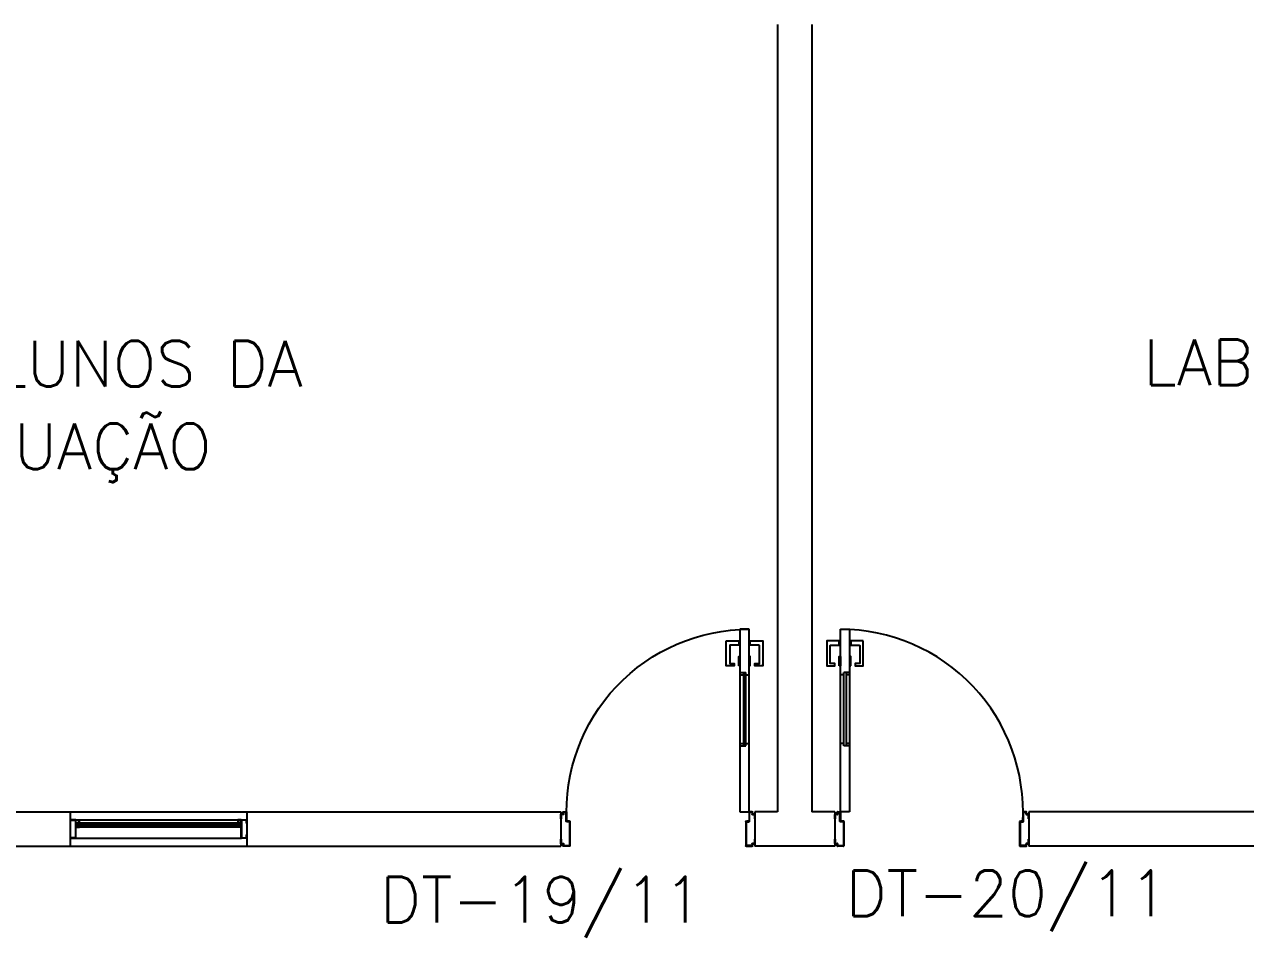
# Model space of a CAD drawing. Header units: millimetres. Extents: x 2686 to 2939, y 1294 to 1441.
# Drawn here: x 2822.12 to 2827.47, y 1343.97 to 1347.97 of the extents above; entities that cross this region are included whole.
import ezdxf

# ---------------------------------------------------------------- set-up
doc = ezdxf.new("R2010")
doc.units = ezdxf.units.MM
for name, color, linetype in [('AR-ALV', 2, 'Continuous'), ('AR-ESQ', 1, 'Continuous'), ('AR-PEITORIL', 1, 'Continuous'), ('AR-PORTA', 1, 'Continuous'), ('DT-ESQ-BAGUETE-C', 1, 'Continuous'), ('DT-ESQ-BAGUETE-V', 1, 'Continuous'), ('DT-ESQ-CHAPA DOBRADA-V', 1, 'Continuous'), ('DT-ESQ-MARCO-V', 1, 'Continuous'), ('DT-ESQ-PERFIL U-C', 2, 'Continuous'), ('DT-ESQ-VIDRO-C', 2, 'Continuous'), ('DT-TXTMOD', 1, 'Continuous'), ('ENDEREÇO', 2, 'Continuous'), ('maçaneta', 1, 'Continuous'), ('mov', 1, 'Continuous'), ('PM-PERFIL U-C', 2, 'Continuous'), ('PM-VIDRO', 2, 'Continuous'), ('pm1', 2, 'Continuous'), ('pm2', 2, 'Continuous'), ('TEXTO', 2, 'Continuous')]:
    doc.layers.add(name, color=color, linetype=linetype)
doc.styles.add('S10', font='simplex.shx', dxfattribs={"height": 0.1})
doc.styles.add('UNB-100', font='simplex.shx', dxfattribs={"height": 0.2})
doc.styles.add('UNB1-100', font='simplex.shx', dxfattribs={"height": 0.2})

# ---------------------------------------------------------------- blocks, each defined once
blk = doc.blocks.new('EF04-P')
at = {"layer": 'DT-ESQ-BAGUETE-C', "ltscale": 0.1}
for points in [[(0.039, -0.05), (0.0255, -0.05), (0.0255, -0.0485), (0.039, -0.0485), (0.039, -0.0365), (0.0255, -0.0365), (0.0255, -0.035), (0.039, -0.035, -0.414214), (0.0405, -0.0365), (0.0405, -0.0485, -0.414214)], [(0.736, -0.05), (0.7495, -0.05), (0.7495, -0.0485), (0.736, -0.0485), (0.736, -0.0365), (0.7495, -0.0365), (0.7495, -0.035), (0.736, -0.035, 0.414214), (0.7345, -0.0365), (0.7345, -0.0485, 0.414214)]]:
    blk.add_lwpolyline(points, format="xyb", close=True, dxfattribs=at)
at = {"layer": 'DT-ESQ-BAGUETE-V', "ltscale": 0.1}
blk.add_line((0.736, -0.05), (0.039, -0.05), dxfattribs=at)
at = {"layer": 'DT-ESQ-CHAPA DOBRADA-V', "ltscale": 0.1}
blk.add_line((0.735, -0.067), (0.04, -0.067), dxfattribs=at)
at = {"layer": 'DT-ESQ-MARCO-V', "ltscale": 0.1}
for p, q in [((0.0235, -0.035), (0.7515, -0.035)), ((0.0235, -0.115), (0.7515, -0.115))]:
    blk.add_line(p, q, dxfattribs=at)
at = {"layer": 'DT-ESQ-PERFIL U-C', "ltscale": 0.1}
for points in [[(0.025, -0.0655), (0.025, -0.0655, 0.414214), (0.0235, -0.067), (0.0235, -0.1135), (0.0015, -0.1135), (0.0015, -0.1), (0, -0.1), (0, -0.1135, 0.414214), (0.0015, -0.115), (0.0235, -0.115, 0.414214), (0.025, -0.1135), (0.025, -0.067), (0.04, -0.067, 1), (0.04, -0.064), (0.025, -0.064), (0.025, -0.0365, 0.414214), (0.0235, -0.035), (0.0015, -0.035, 0.414214), (0, -0.0365), (0, -0.05), (0.0015, -0.05), (0.0015, -0.0365), (0.0235, -0.0365), (0.0235, -0.064, 0.414214), (0.025, -0.0655), (0.04, -0.0655)], [(0.75, -0.0655), (0.75, -0.0655, -0.414214), (0.7515, -0.067), (0.7515, -0.1135), (0.7735, -0.1135), (0.7735, -0.1), (0.775, -0.1), (0.775, -0.1135, -0.414214), (0.7735, -0.115), (0.7515, -0.115, -0.414214), (0.75, -0.1135), (0.75, -0.067), (0.735, -0.067, -1), (0.735, -0.064), (0.75, -0.064), (0.75, -0.0365, -0.414214), (0.7515, -0.035), (0.7735, -0.035, -0.414214), (0.775, -0.0365), (0.775, -0.05), (0.7735, -0.05), (0.7735, -0.0365), (0.7515, -0.0365), (0.7515, -0.064, -0.414214), (0.75, -0.0655), (0.735, -0.0655)]]:
    blk.add_lwpolyline(points, format="xyb", dxfattribs=at)
at = {"layer": 'DT-ESQ-VIDRO-C', "ltscale": 0.1}
blk.add_lwpolyline([(0.027, -0.062), (0.027, -0.052), (0.748, -0.052), (0.748, -0.062)], close=True, dxfattribs=at)
at = {"layer": 'DT-TXTMOD', "ltscale": 0.1, "style": 'S10', "flags": 3}
blk.add_attdef('EF04', (0.05, 0), '', height=0.1, dxfattribs=at)
blk = doc.blocks.new('PM3V')
at = {"layer": 'maçaneta'}
for points in [[(0.02, 0.9), (-0.035, 0.9), (-0.035, 0.79), (0, 0.79), (0, 0.8), (-0.02, 0.8), (-0.02, 0.8785, -0.414214), (-0.0185, 0.88), (0.02, 0.88)], [(0.125, 0.9), (0.07, 0.9), (0.07, 0.88), (0.1085, 0.88, -0.414214), (0.11, 0.8785), (0.11, 0.8), (0.09, 0.8), (0.09, 0.79), (0.125, 0.79)]]:
    blk.add_lwpolyline(points, format="xyb", close=True, dxfattribs=at)
for points in [[(0.02, 0.79), (0.02, 0.83), (0.025, 0.83), (0.025, 0.79)], [(0.07, 0.79), (0.07, 0.83), (0.065, 0.83), (0.065, 0.79)]]:
    blk.add_lwpolyline(points, close=True, dxfattribs=at)
at = {"layer": 'mov'}
blk.add_arc((0.025, 0.15), 0.8, 356.8472, 90, dxfattribs=at)
at = {"layer": 'PM-PERFIL U-C'}
for p, q in [((0, 0.12), (0, 0.1385)), ((0.002, 0.12), (0, 0.12)), ((0.0015, 0.14), (0.01, 0.14)), ((0.002, 0.138), (0.002, 0.12)), ((0.0105, 0.138), (0.002, 0.138)), ((0.01, 0.14), (0.01, 0.1485)), ((0.0115, 0.15), (0.0235, 0.15)), ((0.012, 0.148), (0.012, 0.1395)), ((0.023, 0.148), (0.012, 0.148)), ((0.023, 0.1085), (0.023, 0.148)), ((0.038, 0.107), (0.0245, 0.107)), ((0.025, 0.1485), (0.025, 0.109)), ((0.0385, 0.109), (0.025, 0.109)), ((0.038, 0.107), (0.038, 0.002)), ((0.04, 0.1075), (0.04, 0.0015)), ((0.81, 0.1075), (0.81, 0.0015)), ((0.8115, 0.109), (0.825, 0.109)), ((0.812, 0.107), (0.8255, 0.107)), ((0.812, 0.107), (0.812, 0.002)), ((0.825, 0.1485), (0.825, 0.109)), ((0.8385, 0.15), (0.8265, 0.15)), ((0.827, 0.148), (0.838, 0.148)), ((0.827, 0.1085), (0.827, 0.148)), ((0.838, 0.148), (0.838, 0.1395)), ((0.8395, 0.138), (0.848, 0.138)), ((0.84, 0.14), (0.84, 0.1485)), ((0.8485, 0.14), (0.84, 0.14)), ((0.848, 0.138), (0.848, 0.12)), ((0.848, 0.12), (0.85, 0.12)), ((0.85, 0.12), (0.85, 0.1385)), ((0, 0.03), (0.002, 0.03)), ((0, 0.0115), (0, 0.03)), ((0.01, 0.01), (0.0015, 0.01)), ((0.002, 0.03), (0.002, 0.012)), ((0.002, 0.012), (0.0105, 0.012)), ((0.01, 0.0015), (0.01, 0.01)), ((0.0385, 0), (0.0115, 0)), ((0.012, 0.0105), (0.012, 0.002)), ((0.012, 0.002), (0.038, 0.002)), ((0.8115, 0), (0.8385, 0)), ((0.838, 0.002), (0.812, 0.002)), ((0.838, 0.0105), (0.838, 0.002)), ((0.848, 0.012), (0.8395, 0.012)), ((0.84, 0.0015), (0.84, 0.01)), ((0.84, 0.01), (0.8485, 0.01)), ((0.85, 0.03), (0.848, 0.03)), ((0.848, 0.03), (0.848, 0.012)), ((0.85, 0.0115), (0.85, 0.03))]:
    blk.add_line(p, q, dxfattribs=at)
for centre, start, end in [((0.0015, 0.1385), 90, 180), ((0.0115, 0.1485), 90, 180), ((0.0105, 0.1395), 270, 0), ((0.0245, 0.1085), 180, 270), ((0.0235, 0.1485), 360, 90), ((0.0385, 0.1075), 0, 90), ((0.8115, 0.1075), 90, 180), ((0.8265, 0.1485), 90, 180), ((0.8255, 0.1085), 270, 0), ((0.8395, 0.1395), 180, 270), ((0.8385, 0.1485), 0, 90), ((0.8485, 0.1385), 0, 90), ((0.0015, 0.0115), 180, 270), ((0.0115, 0.0015), 180, 270), ((0.0105, 0.0105), 0, 90), ((0.0385, 0.0015), 269.9386, 0), ((0.8115, 0.0015), 180, 270.0614), ((0.8395, 0.0105), 90, 180), ((0.8385, 0.0015), 270, 0), ((0.8485, 0.0115), 270, 0)]:
    blk.add_arc(centre, 0.0015, start, end, dxfattribs=at)
at = {"layer": 'PM-VIDRO', "color": 1}
for p, q in [((0.04, 0.45), (0.04, 0.75)), ((0.05, 0.75), (0.05, 0.45))]:
    blk.add_line(p, q, dxfattribs=at)
at = {"layer": 'pm1'}
for p, q in [((0.025, 0.95), (0.065, 0.95)), ((0.025, 0.75), (0.025, 0.95)), ((0.065, 0.95), (0.065, 0.76)), ((0.04, 0.75), (0.025, 0.75)), ((0.065, 0.76), (0.04, 0.76)), ((0.04, 0.75), (0.04, 0.76)), ((0.05, 0.76), (0.05, 0.75)), ((0.065, 0.75), (0.05, 0.75)), ((0.065, 0.76), (0.065, 0.75)), ((0.025, 0.15), (0.025, 0.45)), ((0.04, 0.45), (0.025, 0.45)), ((0.04, 0.44), (0.04, 0.45)), ((0.065, 0.44), (0.04, 0.44)), ((0.065, 0.45), (0.05, 0.45)), ((0.05, 0.45), (0.05, 0.44)), ((0.065, 0.45), (0.065, 0.44)), ((0.065, 0.44), (0.065, 0.15)), ((0.065, 0.15), (0.025, 0.15))]:
    blk.add_line(p, q, dxfattribs=at)
at = {"layer": 'pm2'}
for p, q in [((0.025, 0.45), (0.025, 0.75)), ((0.065, 0.75), (0.065, 0.45)), ((0.025, 0.15), (0.025, 0.109)), ((0.025, 0.109), (0.035, 0.109)), ((0.8252, 0.109), (0.8152, 0.109)), ((0.8152, 0), (0.8402, 0)), ((0.8402, 0.01), (0.8502, 0.01)), ((0.8402, 0), (0.8402, 0.01))]:
    blk.add_line(p, q, dxfattribs=at)

msp = doc.modelspace()

# ---------------------------------------------------------------- linework, layer by layer
at = {"layer": 'AR-ALV'}
for p, q in [((2825.4207, 1347.9749), (2825.4207, 1344.5249)), ((2825.5707, 1347.9749), (2825.5707, 1344.5249)), ((2819.5707, 1344.5249), (2822.3207, 1344.5249)), ((2822.3207, 1344.5249), (2822.3207, 1344.3749)), ((2823.0957, 1344.5249), (2823.0957, 1344.3749)), ((2823.0957, 1344.5249), (2824.4705, 1344.5249)), ((2824.4705, 1344.5249), (2824.4705, 1344.3749)), ((2825.3207, 1344.5249), (2825.3207, 1344.3749)), ((2825.4207, 1344.5249), (2825.3207, 1344.5249)), ((2825.6707, 1344.5249), (2825.5707, 1344.5249)), ((2825.6707, 1344.5249), (2825.6707, 1344.3749)), ((2826.5209, 1344.5249), (2826.5209, 1344.3749)), ((2835.0207, 1344.5249), (2826.5209, 1344.5249)), ((2817.2207, 1344.3749), (2822.3207, 1344.3749)), ((2823.0957, 1344.3749), (2824.4705, 1344.3749)), ((2825.6707, 1344.3749), (2825.3207, 1344.3749)), ((2835.2707, 1344.3749), (2826.5209, 1344.3749))]:
    msp.add_line(p, q, dxfattribs=at)
at = {"layer": 'AR-PEITORIL'}
for p, q in [((2822.3207, 1344.5249), (2823.0957, 1344.5249)), ((2822.3207, 1344.3749), (2823.0957, 1344.3749))]:
    msp.add_line(p, q, dxfattribs=at)

# ---------------------------------------------------------------- block references
at = {"layer": 'AR-ESQ'}
msp.add_blockref('EF04-P', (2822.3207, 1344.5249), dxfattribs=at)
at = {"layer": 'AR-PORTA', "xscale": -1}
msp.add_blockref('PM3V', (2825.3207, 1344.3749), dxfattribs=at)
at = {"layer": 'AR-PORTA'}
msp.add_blockref('PM3V', (2825.6707, 1344.3749), dxfattribs=at)

# ---------------------------------------------------------------- texts
at = {"layer": 'ENDEREÇO', "style": 'UNB1-100'}
for s, p in [('DT-20/11', (2825.7184, 1344.0683)), ('DT-19/11', (2823.6788, 1344.0408))]:
    msp.add_text(s, height=0.2, dxfattribs=at).set_placement(p)
at = {"layer": 'TEXTO', "style": 'UNB-100'}
for s, p in [('LABORATÓRIO DE FANERÓGAMAS', (2827.0235, 1346.395)), ('SALA DE ALUNOS DA', (2820.5893, 1346.388)), ('PÓS-GRADUAÇÃO', (2820.6174, 1346.0263))]:
    msp.add_text(s, height=0.2, dxfattribs=at).set_placement(p)

doc.saveas('drawing.dxf')
